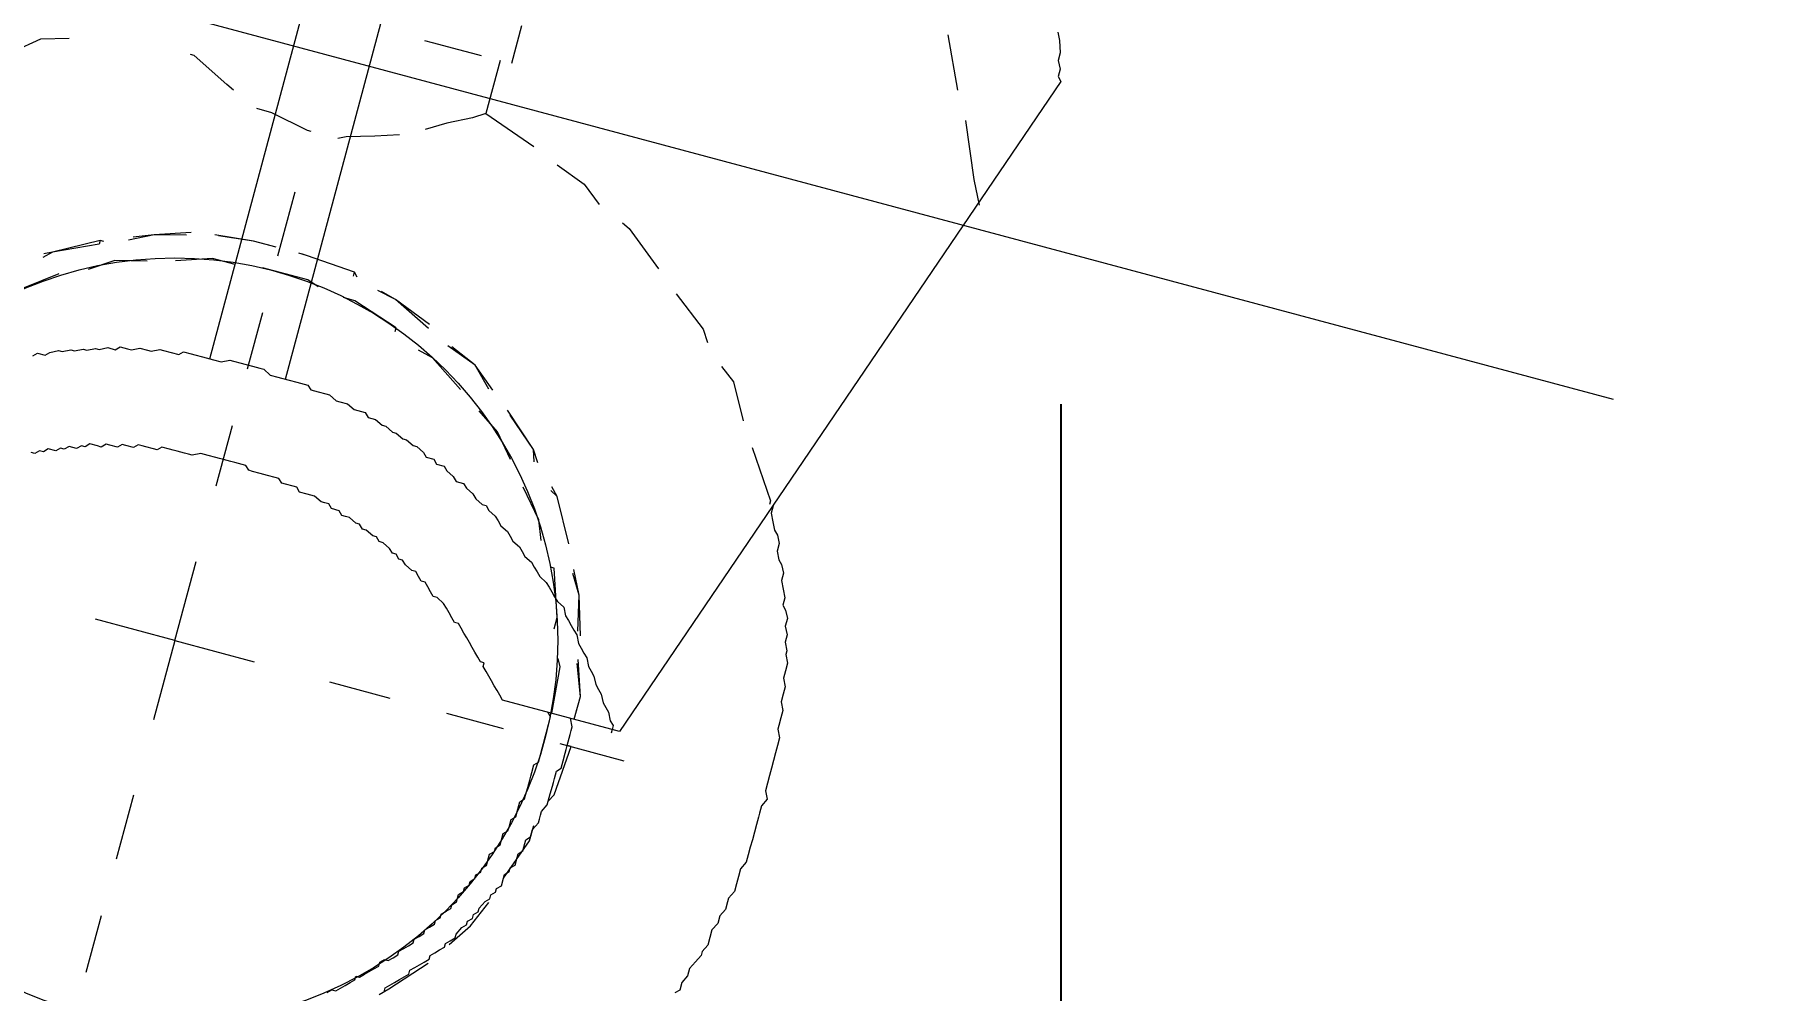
# Model space of a CAD drawing. Header units: millimetres. Extents: x 89051 to 218395, y -330386 to -125649.
# Drawn here: x 90783.3 to 90836.8, y -128599.3 to -128569.6 of the extents above; entities that cross this region are included whole.
import ezdxf

# ---------------------------------------------------------------- set-up
doc = ezdxf.new("R2010")
doc.units = ezdxf.units.MM
doc.header["$LTSCALE"] = 13
doc.linetypes.add('ACAD_ISO04W100', pattern=[30, 24, -3, 0, -3])
doc.layers.add('C00-00-00', color=7, linetype='Continuous')
doc.layers.add('C00-00-FF', color=5, linetype='Continuous', true_color=0x0000ff)
doc.layers.add('标注、文本', color=3, linetype='Continuous', lineweight=25)
doc.styles.get("Standard").update_dxf_attribs({"font": 'gbenor.shx', "bigfont": 'gbcbig.shx'})
doc.dimstyles.new('1-15', dxfattribs={"dimscale": 20, "dimtxt": 3.5, "dimasz": 2, "dimexe": 1.5, "dimexo": 0.5, "dimgap": 0.5, "dimtad": 1, "dimtoh": 1, "dimdec": 1, "dimdsep": 46, "dimtxsty": 'Standard', "dimcen": 2.5, "dimclrd": 3, "dimclre": 3, "dimclrt": 3, "dimadec": 0, "dimazin": 2, "dimtfac": 1, "dimtdec": 1, "dimtmove": 0, "dimatfit": 2, "dimfxl": 1, "dimarcsym": 0})

# ---------------------------------------------------------------- blocks, each defined once
blk = doc.blocks.new('225635')
at = {"layer": 'C00-00-00', "lineweight": 15}
for points in [[(72538.486, -125604.653), (72538.607, -125604.895), (72538.728, -125605.258), (72538.728, -125605.5), (72538.849, -125605.742), (72538.849, -125605.984), (72538.97, -125606.105)], [(72515.737, -125621.231), (72515.737, -125605.5)], [(72518.157, -125621.231), (72518.157, -125605.5)], [(72535.219, -125605.621), (72535.945, -125607.194)], [(72538.97, -125606.105), (72530.984, -125629.097)], [(72536.429, -125608.041), (72537.155, -125609.735)], [(72522.392, -125608.767), (72522.392, -125609.977)], [(72519.609, -125609.977), (72519.851, -125609.977)], [(72519.851, -125609.977), (72520.698, -125609.977)], [(72520.698, -125609.977), (72521.303, -125609.977)], [(72521.303, -125609.977), (72521.424, -125609.977)], [(72522.029, -125609.977), (72522.029, -125611.672)], [(72537.155, -125609.735), (72537.518, -125610.461)], [(72522.029, -125611.672), (72521.666, -125611.914)], [(72522.029, -125611.672), (72523.723, -125612.277)], [(72512.832, -125612.277), (72512.711, -125612.277)], [(72514.043, -125612.882), (72512.832, -125612.277)], [(72520.94, -125612.277), (72520.335, -125612.64)], [(72521.666, -125611.914), (72520.94, -125612.277)], [(72508.113, -125613.003), (72508.96, -125612.761)], [(72524.57, -125612.64), (72525.538, -125613.003)], [(72507.387, -125613.608), (72508.113, -125613.003)], [(72514.285, -125613.003), (72514.043, -125612.882)], [(72515.616, -125613.366), (72515.132, -125613.366)], [(72516.826, -125613.608), (72515.616, -125613.366)], [(72518.883, -125613.245), (72518.036, -125613.487)], [(72519.609, -125613.003), (72518.883, -125613.245)], [(72525.538, -125613.003), (72526.143, -125613.487)], [(72516.947, -125613.608), (72516.826, -125613.608)], [(72518.036, -125613.487), (72517.794, -125613.608)], [(72526.99, -125613.85), (72527.232, -125613.971)], [(72527.232, -125613.971), (72528.442, -125614.939)], [(72529.168, -125615.544), (72530.258, -125616.391)], [(72530.258, -125616.391), (72530.5, -125616.754)], [(72514.164, -125617.601), (72513.074, -125617.964)], [(72516.1, -125617.359), (72514.89, -125617.48)], [(72516.1, -125617.359), (72515.011, -125617.48)], [(72516.705, -125617.359), (72516.1, -125617.359)], [(72516.826, -125617.359), (72516.1, -125617.359)], [(72517.794, -125617.359), (72517.552, -125617.359)], [(72517.794, -125617.359), (72517.673, -125617.359)], [(72519.367, -125617.48), (72517.794, -125617.359)], [(72519.367, -125617.48), (72517.794, -125617.359)], [(72519.367, -125617.601), (72519.367, -125617.48)], [(72519.488, -125617.601), (72519.367, -125617.48)], [(72531.105, -125617.359), (72531.589, -125617.722)], [(72513.074, -125617.964), (72512.348, -125618.327)], [(72513.074, -125617.964), (72512.469, -125618.206)], [(72514.043, -125617.722), (72513.074, -125617.964)], [(72518.036, -125618.085), (72516.584, -125618.085)], [(72518.399, -125618.206), (72518.036, -125618.085)], [(72520.819, -125617.964), (72520.214, -125617.843)], [(72520.819, -125617.964), (72520.335, -125617.843)], [(72522.029, -125618.448), (72520.819, -125617.964)], [(72522.029, -125618.569), (72520.819, -125617.964)], [(72531.589, -125617.722), (72532.194, -125618.811)], [(72511.501, -125618.569), (72510.17, -125619.295)], [(72511.501, -125618.69), (72510.17, -125619.295)], [(72511.501, -125618.569), (72511.501, -125618.69)], [(72511.622, -125618.569), (72511.501, -125618.569)], [(72515.011, -125618.206), (72513.922, -125618.569)], [(72515.737, -125618.206), (72515.011, -125618.206)], [(72519.609, -125618.327), (72519.246, -125618.327)], [(72521.061, -125618.811), (72519.609, -125618.327)], [(72512.106, -125619.053), (72511.38, -125619.537)], [(72513.074, -125618.811), (72512.106, -125619.053)], [(72521.061, -125618.932), (72521.061, -125618.811)], [(72523.723, -125619.295), (72522.755, -125618.932)], [(72523.723, -125619.295), (72522.876, -125618.932)], [(72510.17, -125619.295), (72509.928, -125619.537)], [(72510.17, -125619.295), (72509.928, -125619.416)], [(72522.392, -125619.416), (72521.908, -125619.295)], [(72523.481, -125620.142), (72522.392, -125619.416)], [(72524.328, -125619.9), (72523.723, -125619.295)], [(72524.449, -125619.9), (72523.723, -125619.295)], [(72532.678, -125619.537), (72533.646, -125620.989)], [(72510.533, -125619.9), (72509.565, -125620.626)], [(72524.933, -125621.11), (72524.207, -125620.626)], [(72526.143, -125621.352), (72525.054, -125620.384)], [(72526.143, -125621.352), (72525.175, -125620.505)], [(72533.767, -125621.11), (72533.767, -125621.352), (72533.888, -125621.594), (72534.009, -125621.836), (72534.13, -125621.957), (72534.251, -125622.199), (72534.251, -125622.441), (72534.372, -125622.683), (72534.493, -125622.804), (72534.614, -125623.046), (72534.614, -125623.288), (72534.735, -125623.53), (72534.856, -125623.772), (72534.856, -125624.014), (72534.977, -125624.135), (72535.098, -125624.377), (72535.098, -125624.619), (72535.219, -125624.861), (72535.219, -125625.103), (72535.34, -125625.345), (72535.34, -125625.466), (72535.461, -125625.708), (72535.461, -125625.95), (72535.461, -125626.192), (72535.582, -125626.434), (72535.582, -125626.676), (72535.582, -125626.918), (72535.703, -125627.161), (72535.703, -125627.403), (72535.703, -125627.645), (72535.703, -125627.766), (72535.824, -125628.008), (72535.824, -125628.25), (72535.824, -125628.492), (72535.824, -125628.734), (72535.824, -125628.976), (72535.824, -125629.218), (72535.824, -125629.46), (72535.824, -125629.702), (72535.945, -125629.944), (72535.824, -125630.186), (72535.824, -125630.428), (72535.824, -125630.549), (72535.824, -125630.791), (72535.824, -125631.033), (72535.824, -125631.275), (72535.824, -125631.517), (72535.824, -125631.759), (72535.824, -125632.001), (72535.703, -125632.243), (72535.703, -125632.485), (72535.703, -125632.727), (72535.703, -125632.969), (72535.582, -125633.211), (72535.582, -125633.332), (72535.582, -125633.574), (72535.461, -125633.816), (72535.461, -125634.058), (72535.34, -125634.3), (72535.34, -125634.542), (72535.34, -125634.784), (72535.219, -125635.026), (72535.219, -125635.147), (72535.098, -125635.389), (72534.977, -125635.631), (72534.977, -125635.873), (72534.856, -125636.115), (72534.856, -125636.357), (72534.735, -125636.478)], [(72510.412, -125622.562), (72510.533, -125622.441), (72510.775, -125622.441), (72510.896, -125622.32), (72511.138, -125622.199), (72511.259, -125622.199), (72511.501, -125622.078), (72511.622, -125622.078), (72511.864, -125621.957), (72511.985, -125621.957), (72512.227, -125621.836), (72512.348, -125621.836), (72512.59, -125621.715), (72512.832, -125621.715), (72512.953, -125621.594), (72513.195, -125621.594), (72513.316, -125621.594), (72513.558, -125621.473), (72513.8, -125621.473), (72513.922, -125621.473), (72514.164, -125621.352), (72514.285, -125621.352), (72514.527, -125621.352), (72514.769, -125621.352), (72514.89, -125621.231), (72515.132, -125621.231), (72515.253, -125621.231), (72515.495, -125621.231), (72515.737, -125621.231), (72515.858, -125621.231), (72516.1, -125621.231), (72516.342, -125621.11), (72516.463, -125621.11), (72516.705, -125621.11), (72516.826, -125621.11), (72517.068, -125621.11), (72517.31, -125621.11), (72517.431, -125621.11), (72517.673, -125621.231), (72517.915, -125621.231), (72518.036, -125621.231), (72518.278, -125621.231), (72518.52, -125621.231), (72518.641, -125621.231), (72518.883, -125621.231), (72519.004, -125621.352), (72519.246, -125621.352), (72519.488, -125621.352), (72519.609, -125621.352), (72519.851, -125621.473), (72519.972, -125621.473), (72520.214, -125621.473), (72520.456, -125621.594), (72520.577, -125621.594), (72520.819, -125621.594), (72520.94, -125621.715), (72521.182, -125621.715), (72521.424, -125621.836), (72521.545, -125621.836), (72521.787, -125621.957), (72521.908, -125621.957), (72522.15, -125622.078), (72522.271, -125622.078), (72522.513, -125622.199), (72522.634, -125622.199), (72522.876, -125622.32), (72522.997, -125622.441), (72523.239, -125622.441), (72523.36, -125622.562), (72523.602, -125622.562), (72523.723, -125622.683), (72523.965, -125622.804), (72524.086, -125622.925), (72524.328, -125622.925), (72524.449, -125623.046), (72524.691, -125623.167), (72524.812, -125623.288), (72525.054, -125623.409), (72525.175, -125623.409), (72525.296, -125623.53), (72525.538, -125623.651), (72525.659, -125623.772), (72525.78, -125623.893), (72526.022, -125624.014), (72526.143, -125624.135), (72526.264, -125624.256), (72526.506, -125624.377), (72526.627, -125624.498), (72526.748, -125624.619), (72526.99, -125624.74), (72527.111, -125624.861), (72527.232, -125624.982), (72527.353, -125625.103), (72527.595, -125625.224), (72527.716, -125625.345), (72527.837, -125625.466), (72527.958, -125625.587), (72528.079, -125625.708), (72528.321, -125625.829), (72528.442, -125626.071), (72528.563, -125626.192), (72528.684, -125626.313), (72528.805, -125626.434), (72528.926, -125626.555), (72529.047, -125626.797), (72529.168, -125626.918), (72529.289, -125627.039), (72529.41, -125627.161), (72529.531, -125627.403), (72529.652, -125627.524), (72529.773, -125627.645), (72529.895, -125627.887), (72530.016, -125628.008), (72530.137, -125628.129), (72530.258, -125628.371), (72530.379, -125628.492), (72530.5, -125628.613), (72530.621, -125628.855), (72530.742, -125628.976), (72530.742, -125629.097), (72530.742, -125629.218)], [(72525.538, -125621.836), (72524.933, -125621.11)], [(72526.264, -125621.715), (72526.143, -125621.352)], [(72526.385, -125621.715), (72526.143, -125621.352)], [(72533.646, -125620.989), (72533.646, -125621.11)], [(72527.232, -125622.562), (72526.99, -125622.32)], [(72527.232, -125622.562), (72526.99, -125622.441)], [(72526.869, -125623.409), (72526.143, -125622.562)], [(72527.958, -125623.893), (72527.232, -125622.562)], [(72527.958, -125623.893), (72527.232, -125622.562)], [(72527.111, -125624.014), (72526.869, -125623.409)], [(72527.232, -125629.097), (72527.111, -125628.976), (72526.99, -125628.855), (72526.869, -125628.734), (72526.748, -125628.613), (72526.627, -125628.492), (72526.506, -125628.371), (72526.385, -125628.25), (72526.385, -125628.129), (72526.264, -125628.129), (72526.143, -125628.008), (72526.022, -125627.887), (72525.901, -125627.766), (72525.78, -125627.645), (72525.659, -125627.524), (72525.538, -125627.403), (72525.417, -125627.282), (72525.296, -125627.161), (72525.175, -125627.161), (72525.054, -125627.039), (72524.933, -125626.918), (72524.812, -125626.797), (72524.691, -125626.676), (72524.449, -125626.555), (72524.328, -125626.555), (72524.207, -125626.434), (72524.086, -125626.313), (72523.965, -125626.192), (72523.844, -125626.192), (72523.723, -125626.071), (72523.602, -125625.95), (72523.481, -125625.95), (72523.239, -125625.829), (72523.118, -125625.708), (72522.997, -125625.708), (72522.876, -125625.587), (72522.755, -125625.587), (72522.634, -125625.466), (72522.392, -125625.345), (72522.271, -125625.345), (72522.15, -125625.224), (72522.029, -125625.224), (72521.787, -125625.103), (72521.666, -125625.103), (72521.545, -125624.982), (72521.424, -125624.982), (72521.182, -125624.861), (72521.061, -125624.861), (72520.94, -125624.861), (72520.819, -125624.74), (72520.577, -125624.74), (72520.456, -125624.619), (72520.335, -125624.619), (72520.214, -125624.619), (72519.972, -125624.498), (72519.851, -125624.498), (72519.73, -125624.498), (72519.488, -125624.498), (72519.367, -125624.377), (72519.246, -125624.377), (72519.004, -125624.377), (72518.883, -125624.377), (72518.762, -125624.256), (72518.641, -125624.256), (72518.399, -125624.256), (72518.278, -125624.256), (72518.157, -125624.256), (72517.915, -125624.256), (72517.794, -125624.256), (72517.673, -125624.135), (72517.431, -125624.135), (72517.31, -125624.135), (72517.189, -125624.135), (72516.947, -125624.135), (72516.826, -125624.135), (72516.705, -125624.135), (72516.463, -125624.135), (72516.342, -125624.135), (72516.221, -125624.135), (72515.979, -125624.256), (72515.858, -125624.256), (72515.737, -125624.256), (72515.495, -125624.256), (72515.374, -125624.256), (72515.253, -125624.256), (72515.011, -125624.256), (72514.89, -125624.377), (72514.769, -125624.377), (72514.527, -125624.377), (72514.406, -125624.377), (72514.285, -125624.377), (72514.164, -125624.498), (72513.922, -125624.498), (72513.8, -125624.498), (72513.679, -125624.619), (72513.437, -125624.619), (72513.316, -125624.619), (72513.195, -125624.74), (72513.074, -125624.74), (72512.832, -125624.74), (72512.711, -125624.861), (72512.59, -125624.861), (72512.469, -125624.982), (72512.227, -125624.982), (72512.106, -125625.103), (72511.985, -125625.103), (72511.864, -125625.224), (72511.622, -125625.224), (72511.501, -125625.345), (72511.38, -125625.345), (72511.259, -125625.466), (72511.138, -125625.466)], [(72527.716, -125624.74), (72527.595, -125624.74)], [(72528.2, -125626.192), (72527.716, -125624.74)], [(72528.684, -125625.345), (72528.321, -125624.619)], [(72528.684, -125625.345), (72528.321, -125624.74)], [(72528.926, -125626.434), (72528.684, -125625.345)], [(72529.047, -125626.555), (72528.684, -125625.345)], [(72528.2, -125626.555), (72528.2, -125626.192)], [(72528.684, -125627.645), (72528.563, -125627.403)], [(72528.805, -125629.097), (72528.684, -125627.645)], [(72529.531, -125628.371), (72529.168, -125627.282)], [(72529.531, -125628.371), (72529.168, -125627.403)], [(72529.531, -125628.976), (72529.531, -125628.371)], [(72529.531, -125629.097), (72529.531, -125628.371)], [(72526.022, -125638.777), (72526.022, -125638.656), (72526.143, -125638.535), (72526.264, -125638.414), (72526.385, -125638.293), (72526.506, -125638.172), (72526.627, -125638.051), (72526.627, -125637.93), (72526.748, -125637.809), (72526.869, -125637.688), (72526.99, -125637.567), (72527.111, -125637.446), (72527.111, -125637.325), (72527.232, -125637.204), (72527.353, -125637.083), (72527.474, -125636.962), (72527.474, -125636.841), (72527.595, -125636.72), (72527.716, -125636.599), (72527.716, -125636.478), (72527.837, -125636.236), (72527.958, -125636.115), (72527.958, -125635.994), (72528.079, -125635.873), (72528.079, -125635.752), (72528.2, -125635.631), (72528.2, -125635.51), (72528.321, -125635.268), (72528.442, -125635.147), (72528.442, -125635.026), (72528.563, -125634.905), (72528.563, -125634.784), (72528.684, -125634.663), (72528.684, -125634.421), (72528.684, -125634.3), (72528.805, -125634.179), (72528.805, -125634.058), (72528.926, -125633.937), (72528.926, -125633.695), (72528.926, -125633.574), (72529.047, -125633.453), (72529.047, -125633.332), (72529.047, -125633.09), (72529.168, -125632.969), (72529.168, -125632.848), (72529.168, -125632.727), (72529.289, -125632.485), (72529.289, -125632.364), (72529.289, -125632.243), (72529.289, -125632.122), (72529.41, -125631.88), (72529.41, -125631.759), (72529.41, -125631.638), (72529.41, -125631.517), (72529.41, -125631.275), (72529.41, -125631.154), (72529.41, -125631.033), (72529.41, -125630.791), (72529.531, -125630.67), (72529.531, -125630.549), (72529.531, -125630.428), (72529.531, -125630.186), (72529.531, -125630.065), (72529.531, -125629.944), (72529.531, -125629.823), (72529.531, -125629.581), (72529.531, -125629.46), (72529.531, -125629.339), (72529.41, -125629.097)], [(72524.328, -125639.261), (72524.449, -125639.14), (72524.57, -125639.14), (72524.691, -125639.019), (72524.812, -125638.898), (72524.933, -125638.777), (72525.054, -125638.656), (72525.054, -125638.535), (72525.175, -125638.535), (72525.296, -125638.414), (72525.417, -125638.293), (72525.538, -125638.172), (72525.659, -125638.051), (72525.659, -125637.93), (72525.78, -125637.809), (72525.901, -125637.809), (72526.022, -125637.688), (72526.143, -125637.567), (72526.143, -125637.446), (72526.264, -125637.325), (72526.385, -125637.204), (72526.506, -125637.083), (72526.506, -125636.962), (72526.627, -125636.841), (72526.748, -125636.72), (72526.748, -125636.599), (72526.869, -125636.478), (72526.99, -125636.357), (72526.99, -125636.236), (72527.111, -125636.115), (72527.111, -125635.994), (72527.232, -125635.873), (72527.353, -125635.752), (72527.353, -125635.631), (72527.474, -125635.51), (72527.474, -125635.268), (72527.595, -125635.147), (72527.595, -125635.026), (72527.716, -125634.905), (72527.716, -125634.784), (72527.837, -125634.663), (72527.837, -125634.542), (72527.958, -125634.421), (72527.958, -125634.3), (72528.079, -125634.179), (72528.079, -125633.937), (72528.079, -125633.816), (72528.2, -125633.695), (72528.2, -125633.574), (72528.321, -125633.453), (72528.321, -125633.332), (72528.321, -125633.09), (72528.442, -125632.969), (72528.442, -125632.848), (72528.442, -125632.727), (72528.442, -125632.606), (72528.563, -125632.485), (72528.563, -125632.243), (72528.563, -125632.122), (72528.563, -125632.001), (72528.684, -125631.88), (72528.684, -125631.759), (72528.684, -125631.517), (72528.684, -125631.396), (72528.684, -125631.275), (72528.684, -125631.154), (72528.684, -125631.033), (72528.684, -125630.791), (72528.805, -125630.67), (72528.805, -125630.549), (72528.805, -125630.428), (72528.805, -125630.307), (72528.805, -125630.065), (72528.805, -125629.944), (72528.805, -125629.823), (72528.805, -125629.702), (72528.805, -125629.581), (72528.805, -125629.339), (72528.805, -125629.218), (72528.684, -125629.097)], [(72530.863, -125629.097), (72527.232, -125629.097)], [(72530.984, -125629.097), (72530.863, -125629.097)], [(72529.531, -125631.517), (72529.652, -125629.944)], [(72529.652, -125629.944), (72529.531, -125629.944)], [(72529.41, -125631.759), (72529.531, -125631.517)], [(72529.168, -125633.09), (72529.168, -125632.606)], [(72528.684, -125634.421), (72529.168, -125633.09)], [(72528.079, -125636.115), (72528.442, -125635.268)], [(72527.595, -125636.841), (72528.079, -125636.115)], [(72526.143, -125638.656), (72527.111, -125637.567)], [(72525.901, -125638.898), (72526.143, -125638.656)]]:
    blk.add_lwpolyline(points, dxfattribs=at)
at = {"layer": 'C00-00-FF', "lineweight": 15}
for points in [[(72516.947, -125617.601), (72516.947, -125615.544)], [(72516.947, -125621.231), (72516.947, -125619.416)], [(72516.947, -125624.982), (72516.947, -125623.046)], [(72516.947, -125629.944), (72516.947, -125627.403)], [(72516.947, -125629.944), (72514.406, -125629.944)], [(72516.947, -125629.944), (72516.947, -125632.485)], [(72516.947, -125629.944), (72519.488, -125629.944)], [(72521.908, -125629.944), (72523.844, -125629.944)], [(72525.659, -125629.944), (72527.474, -125629.944)], [(72529.289, -125629.944), (72531.347, -125629.944)], [(72516.947, -125634.905), (72516.947, -125636.962)], [(72516.947, -125638.777), (72516.947, -125640.592)]]:
    blk.add_lwpolyline(points, dxfattribs=at)
blk.add_circle((72516.947, -125629.944), 11.859, dxfattribs=at)
at = {"layer": '标注、文本', "color": 1, "linetype": 'ACAD_ISO04W100', "lineweight": 15}
blk.add_line((72418.952, -125611.188), (72558.051, -125611.188), dxfattribs=at)
blk = doc.blocks.new('*D521')
at = {"layer": 'Defpoints', "color": 0, "transparency": 16777216}
for p in [(90100.617, -128524.753), (90815.121, -128571.081), (90815.121, -129152.654)]:
    blk.add_point(p, dxfattribs=at)
at = {"layer": '标注、文本', "color": 3, "lineweight": -2, "transparency": 16777216}
for p, q in [((90100.617, -128534.753), (90100.617, -129182.654)), ((90815.121, -128581.081), (90815.121, -129182.654)), ((90140.617, -129152.654), (90775.121, -129152.654))]:
    blk.add_line(p, q, dxfattribs=at)
at = {"layer": '标注、文本', "color": 3, "transparency": 16777216}
for points in [[(90140.617, -129145.987), (90140.617, -129159.32), (90100.617, -129152.654)], [(90775.121, -129145.987), (90775.121, -129159.32), (90815.121, -129152.654)]]:
    blk.add_solid(points, dxfattribs=at)
at = {"layer": '标注、文本', "color": 3, "transparency": 16777216, "insert": (90457.869, -129107.654), "char_height": 70, "attachment_point": 5}
blk.add_mtext('650', dxfattribs=at)
blk = doc.blocks.new('*D535')
at = {"layer": 'Defpoints', "color": 0, "transparency": 16777216}
for p in [(90832.237, -128386.823), (90697.877, -128422.824), (91011.015, -128531.206), (90697.877, -128544.927), (90832.237, -128580.928)]:
    blk.add_point(p, dxfattribs=at)
at = {"layer": '标注、文本', "color": 3, "lineweight": -2, "transparency": 16777216}
for p, q in [((90841.896, -128384.235), (91023.555, -128335.559)), ((90841.896, -128583.517), (91023.555, -128632.192))]:
    blk.add_line(p, q, dxfattribs=at)
blk.add_arc((90470.031, -128483.876), 543.051, 349.22124, 10.77876, dxfattribs=at)
at = {"layer": '标注、文本', "color": 3, "transparency": 16777216}
for points in [[(90997.002, -128383.803), (91009.999, -128380.829), (90994.578, -128343.324)], [(91009.999, -128586.923), (90997.002, -128583.948), (90994.578, -128624.428)]]:
    blk.add_solid(points, dxfattribs=at)
at = {"layer": '标注、文本', "color": 3, "transparency": 16777216, "insert": (90968.082, -128483.876), "char_height": 70, "attachment_point": 5, "rotation": 90}
blk.add_mtext('30°', dxfattribs=at)

msp = doc.modelspace()

# ---------------------------------------------------------------- block references
at = {"layer": '标注、文本', "rotation": 345.0000000000325}
msp.add_blockref('225635', (53257.109, 11529.567), dxfattribs=at)

# ---------------------------------------------------------------- dimensions: what is measured, and where the dimension line sits
at = {"layer": '标注、文本'}
dim = msp.add_angular_dim_2l(base=(91011.015, -128531.206), line1=((90697.877, -128544.927), (90832.237, -128580.928)), line2=((90697.877, -128422.824), (90832.237, -128386.823)), dimstyle='1-15', dxfattribs=at)
dim.commit()
dim.dimension.update_dxf_attribs({"geometry": '*D535', "text_midpoint": (90968.082, -128483.876)})
dim = msp.add_linear_dim(base=(90815.121, -129152.654), p1=(90100.617, -128524.753), p2=(90815.121, -128571.081), text='650', dimstyle='1-15', dxfattribs=at)
dim.commit()
dim.dimension.update_dxf_attribs({"geometry": '*D521', "text_midpoint": (90457.869, -129107.654)})

doc.saveas('drawing.dxf')
